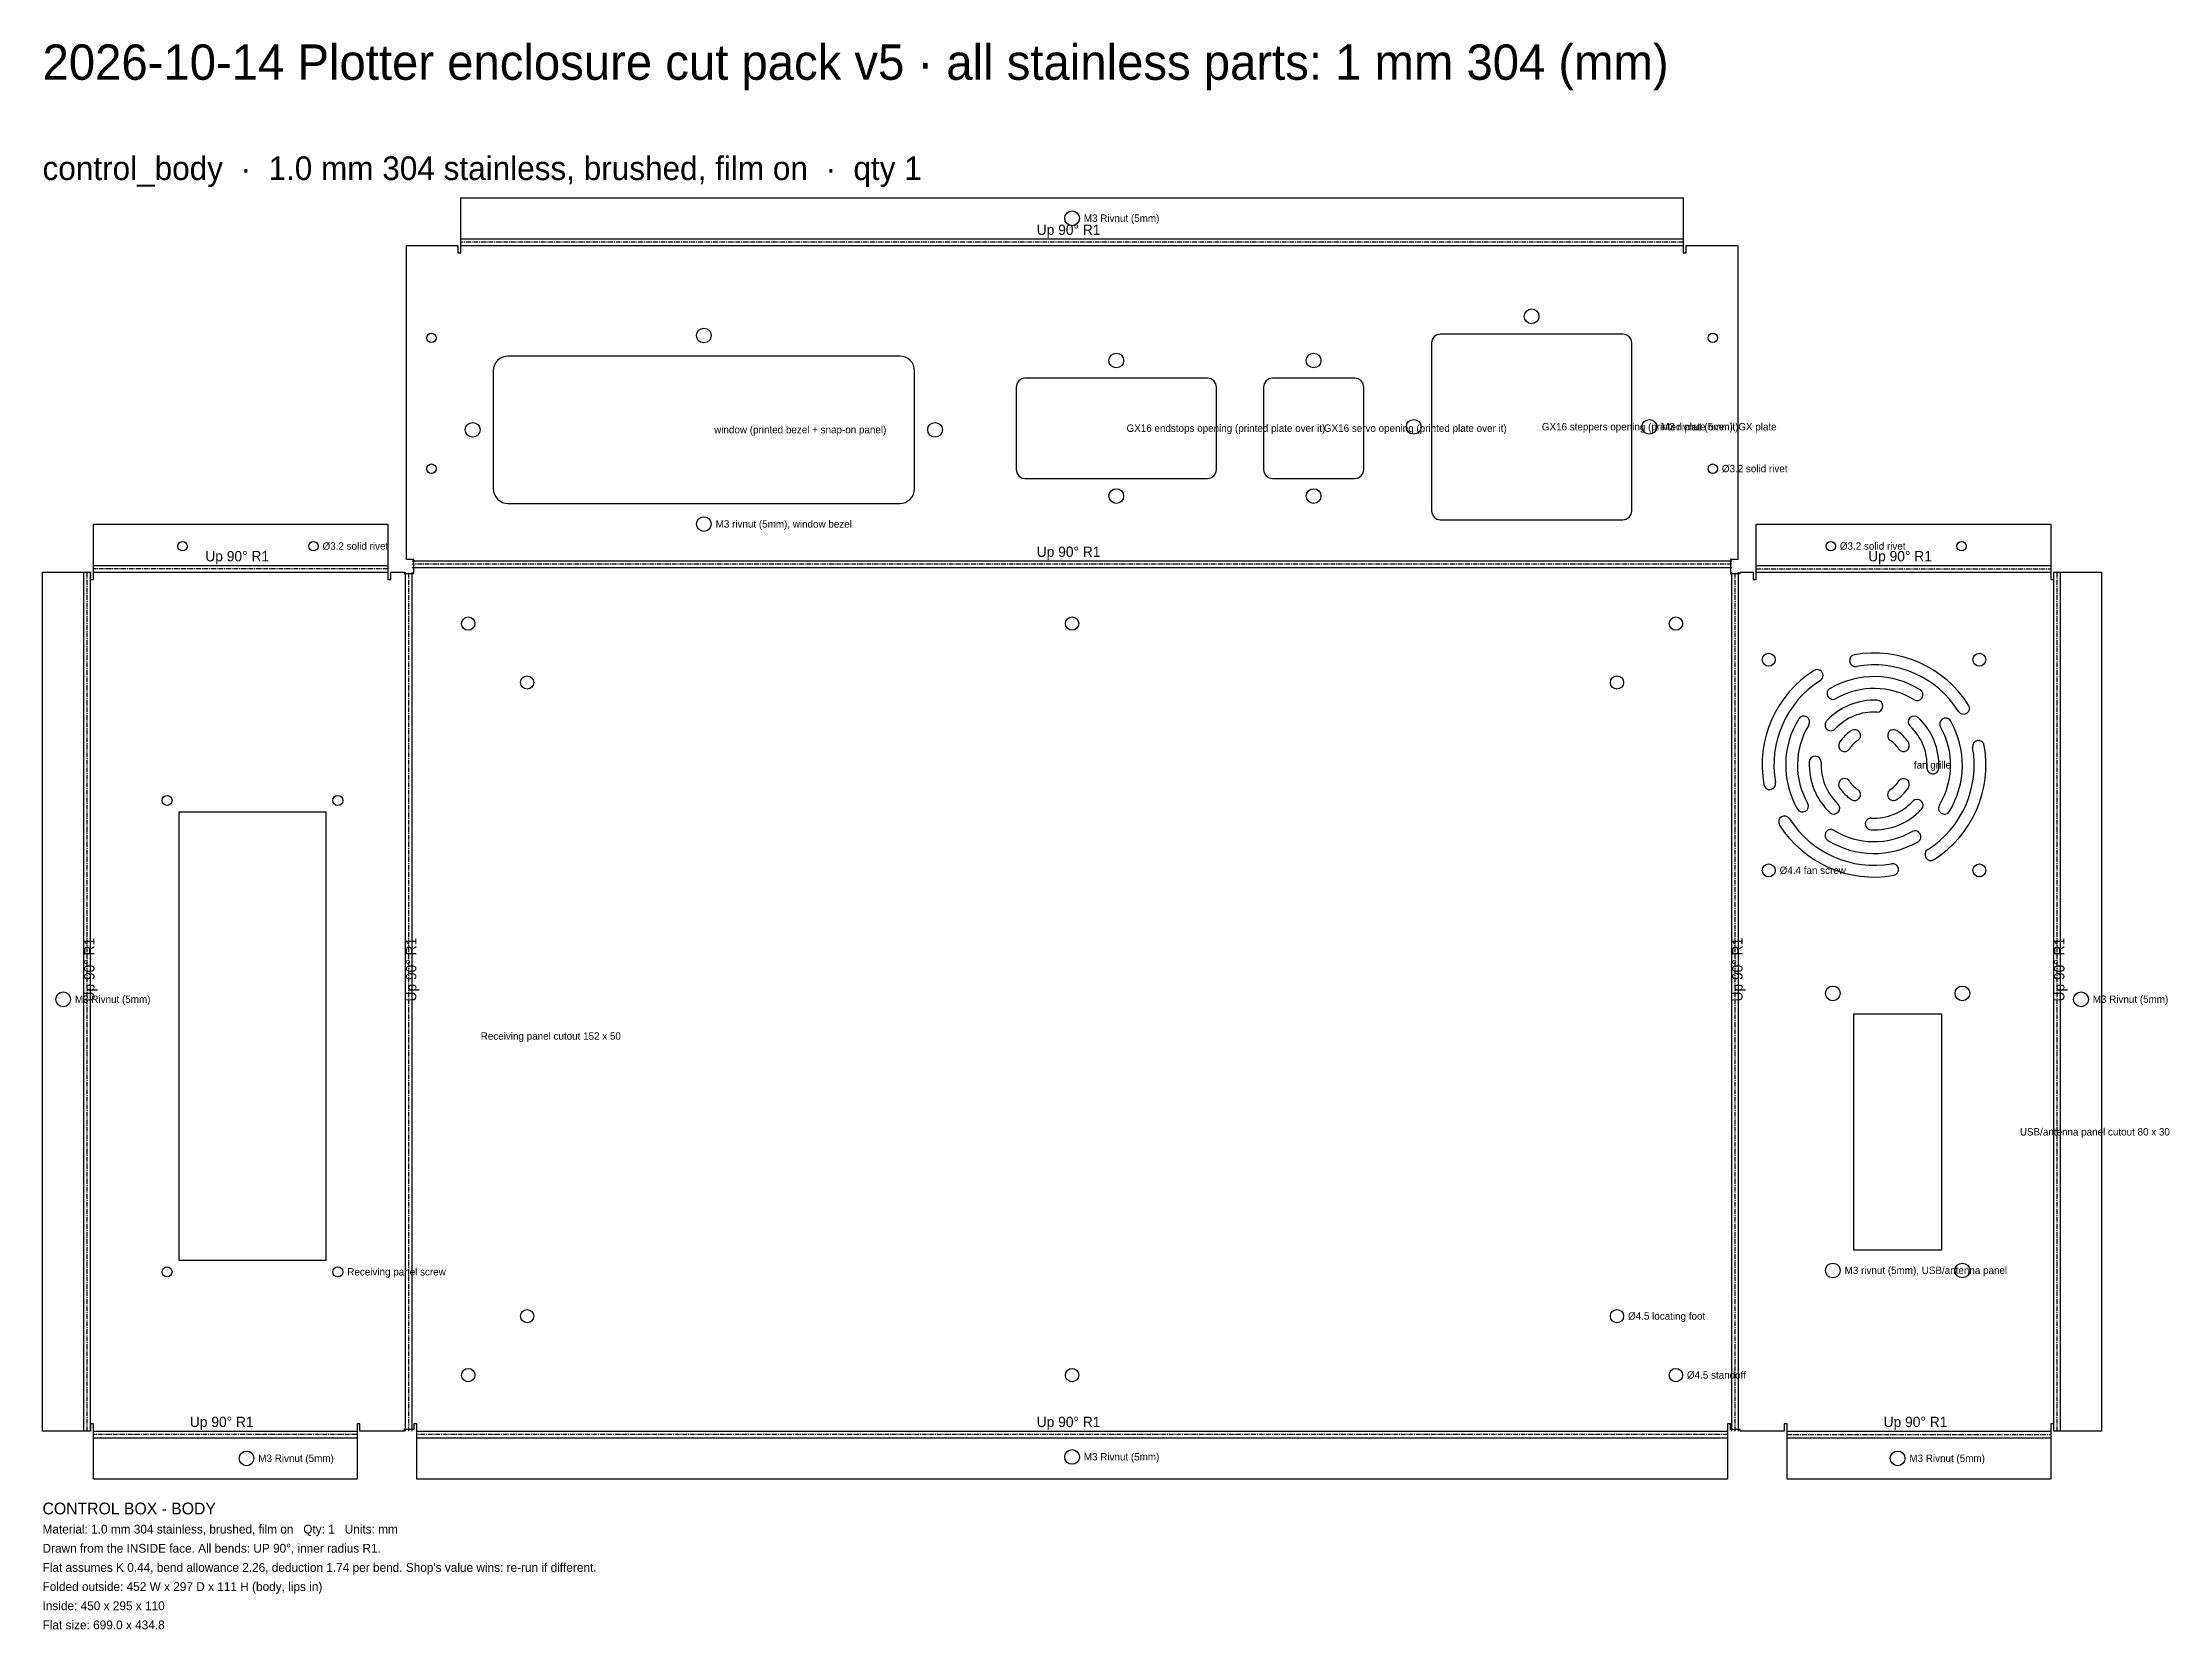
# Model space of a CAD drawing. Header units: millimetres. Extents: x 0 to 1370, y -1092 to 53.
# Drawn here: x 0 to 722, y -486 to 53 of the extents above; entities that cross this region are included whole.
import ezdxf

# ---------------------------------------------------------------- set-up
doc = ezdxf.new("R2010")
doc.units = ezdxf.units.MM
doc.linetypes.add('CENTER2', pattern=[2.541, 1.587, -0.318, 0.318, -0.318])
for name, color, linetype in [('Bend Center', 1, 'CENTER2'), ('Bend Notes', 3, 'CONTINUOUS'), ('Leaders', 5, 'CONTINUOUS'), ('Part Labels', 2, 'Continuous'), ('Title', 7, 'CONTINUOUS'), ('Visible', 7, 'CONTINUOUS'), ('Visible Narrow', 8, 'CONTINUOUS')]:
    doc.layers.add(name, color=color, linetype=linetype)

msp = doc.modelspace()

# ---------------------------------------------------------------- linework, layer by layer
at = {"layer": 'Bend Center'}
for p, q in [((557.02, -15.13), (142.02, -15.13)), ((15.13, -418.52), (15.13, -127.02)), ((117.26, -125.89), (17.26, -125.89)), ((124.39, -418.52), (124.39, -127.02)), ((573.52, -124.39), (125.52, -124.39)), ((574.65, -418.52), (574.65, -127.02)), ((581.79, -125.89), (681.79, -125.89)), ((683.92, -418.52), (683.92, -127.02)), ((106.76, -419.65), (17.26, -419.65)), ((572.02, -419.65), (127.02, -419.65)), ((592.29, -419.65), (681.79, -419.65))]:
    msp.add_line(p, q, dxfattribs=at)
at = {"layer": 'Visible'}
for p, q in [((142.02, -13.5), (142.02, 0)), ((142.02, 0), (557.02, 0)), ((557.02, 0), (557.02, -13.5)), ((142.02, -14), (142.02, -13.5)), ((142.02, -16.26), (142.02, -14)), ((557.02, -13.5), (557.02, -14)), ((557.02, -14), (557.02, -16.26)), ((123.52, -122.76), (123.52, -16.26)), ((123.52, -16.26), (141.02, -16.26)), ((141.02, -16.26), (141.02, -18.76)), ((141.02, -18.76), (142.02, -18.76)), ((142.02, -18.76), (142.02, -16.26)), ((557.02, -16.26), (557.02, -18.76)), ((557.02, -18.76), (558.02, -18.76)), ((558.02, -18.76), (558.02, -16.26)), ((558.02, -16.26), (575.52, -16.26)), ((575.52, -16.26), (575.52, -122.76)), ((471.75, -48.11), (471.52, -49.26)), ((471.52, -49.26), (471.52, -106.26)), ((472.4, -47.14), (471.75, -48.11)), ((473.38, -46.49), (472.4, -47.14)), ((474.52, -46.26), (473.38, -46.49)), ((536.52, -46.26), (474.52, -46.26)), ((537.67, -46.49), (536.52, -46.26)), ((538.65, -47.14), (537.67, -46.49)), ((539.3, -48.11), (538.65, -47.14)), ((539.52, -49.26), (539.3, -48.11)), ((539.52, -106.26), (539.52, -49.26)), ((153.4, -56.85), (153.12, -57.79)), ((153.87, -55.98), (153.4, -56.85)), ((154.49, -55.23), (153.87, -55.98)), ((155.25, -54.6), (154.49, -55.23)), ((156.11, -54.14), (155.25, -54.6)), ((157.05, -53.86), (156.11, -54.14)), ((158.02, -53.76), (157.05, -53.86)), ((291.02, -53.76), (158.02, -53.76)), ((292, -53.86), (291.02, -53.76)), ((292.94, -54.14), (292, -53.86)), ((293.8, -54.6), (292.94, -54.14)), ((294.56, -55.23), (293.8, -54.6)), ((295.18, -55.98), (294.56, -55.23)), ((295.64, -56.85), (295.18, -55.98)), ((295.93, -57.79), (295.64, -56.85)), ((153.12, -57.79), (153.02, -58.76)), ((153.02, -58.76), (153.02, -98.76)), ((296.02, -58.76), (295.93, -57.79)), ((296.02, -98.76), (296.02, -58.76)), ((330.75, -63.11), (330.52, -64.26)), ((330.52, -64.26), (330.52, -92.26)), ((331.4, -62.14), (330.75, -63.11)), ((332.38, -61.49), (331.4, -62.14)), ((333.52, -61.26), (332.38, -61.49)), ((395.52, -61.26), (333.52, -61.26)), ((396.67, -61.49), (395.52, -61.26)), ((397.65, -62.14), (396.67, -61.49)), ((398.3, -63.11), (397.65, -62.14)), ((398.52, -64.26), (398.3, -63.11)), ((398.52, -92.26), (398.52, -64.26)), ((414.75, -63.11), (414.52, -64.26)), ((414.52, -64.26), (414.52, -92.26)), ((415.4, -62.14), (414.75, -63.11)), ((416.38, -61.49), (415.4, -62.14)), ((417.52, -61.26), (416.38, -61.49)), ((445.52, -61.26), (417.52, -61.26)), ((446.67, -61.49), (445.52, -61.26)), ((447.65, -62.14), (446.67, -61.49)), ((448.3, -63.11), (447.65, -62.14)), ((448.52, -64.26), (448.3, -63.11)), ((448.52, -92.26), (448.52, -64.26)), ((330.52, -92.26), (330.75, -93.41)), ((330.75, -93.41), (331.4, -94.38)), ((397.65, -94.38), (398.3, -93.41)), ((398.3, -93.41), (398.52, -92.26)), ((414.52, -92.26), (414.75, -93.41)), ((414.75, -93.41), (415.4, -94.38)), ((447.65, -94.38), (448.3, -93.41)), ((448.3, -93.41), (448.52, -92.26)), ((153.02, -98.76), (153.12, -99.74)), ((153.12, -99.74), (153.4, -100.68)), ((153.4, -100.68), (153.87, -101.54)), ((295.18, -101.54), (295.64, -100.68)), ((295.64, -100.68), (295.93, -99.74)), ((295.93, -99.74), (296.02, -98.76)), ((331.4, -94.38), (332.38, -95.03)), ((332.38, -95.03), (333.52, -95.26)), ((333.52, -95.26), (395.52, -95.26)), ((395.52, -95.26), (396.67, -95.03)), ((396.67, -95.03), (397.65, -94.38)), ((415.4, -94.38), (416.38, -95.03)), ((416.38, -95.03), (417.52, -95.26)), ((417.52, -95.26), (445.52, -95.26)), ((445.52, -95.26), (446.67, -95.03)), ((446.67, -95.03), (447.65, -94.38)), ((153.87, -101.54), (154.49, -102.3)), ((154.49, -102.3), (155.25, -102.92)), ((155.25, -102.92), (156.11, -103.38)), ((156.11, -103.38), (157.05, -103.67)), ((157.05, -103.67), (158.02, -103.76)), ((158.02, -103.76), (291.02, -103.76)), ((291.02, -103.76), (292, -103.67)), ((292, -103.67), (292.94, -103.38)), ((292.94, -103.38), (293.8, -102.92)), ((293.8, -102.92), (294.56, -102.3)), ((294.56, -102.3), (295.18, -101.54)), ((471.52, -106.26), (471.75, -107.41)), ((471.75, -107.41), (472.4, -108.38)), ((538.65, -108.38), (539.3, -107.41)), ((539.3, -107.41), (539.52, -106.26)), ((17.26, -124.26), (17.26, -110.76)), ((17.26, -110.76), (117.26, -110.76)), ((117.26, -110.76), (117.26, -124.26)), ((472.4, -108.38), (473.38, -109.03)), ((473.38, -109.03), (474.52, -109.26)), ((474.52, -109.26), (536.52, -109.26)), ((536.52, -109.26), (537.67, -109.03)), ((537.67, -109.03), (538.65, -108.38)), ((581.79, -124.26), (581.79, -110.76)), ((581.79, -110.76), (681.79, -110.76)), ((681.79, -110.76), (681.79, -124.26)), ((0, -418.52), (0, -127.02)), ((0, -127.02), (14, -127.02)), ((14, -127.02), (16.26, -127.02)), ((16.26, -127.02), (16.26, -129.52)), ((16.26, -129.52), (17.26, -129.52)), ((17.26, -124.76), (17.26, -124.26)), ((17.26, -127.02), (17.26, -124.76)), ((17.26, -129.52), (17.26, -127.02)), ((117.26, -124.26), (117.26, -124.76)), ((117.26, -124.76), (117.26, -127.02)), ((117.26, -127.02), (117.26, -129.52)), ((117.26, -129.52), (118.26, -129.52)), ((118.26, -129.52), (118.26, -127.02)), ((118.26, -127.02), (122.76, -127.02)), ((122.76, -127.02), (122.76, -127.52)), ((122.76, -127.52), (126.02, -127.52)), ((126.02, -122.76), (123.52, -122.76)), ((126.02, -127.52), (126.02, -122.76)), ((575.52, -122.76), (573.02, -122.76)), ((573.02, -122.76), (573.02, -127.52)), ((573.02, -127.52), (576.29, -127.52)), ((576.29, -127.52), (576.29, -127.02)), ((576.29, -127.02), (580.79, -127.02)), ((580.79, -127.02), (580.79, -129.52)), ((580.79, -129.52), (581.79, -129.52)), ((581.79, -124.76), (581.79, -124.26)), ((581.79, -127.02), (581.79, -124.76)), ((581.79, -129.52), (581.79, -127.02)), ((681.79, -124.26), (681.79, -124.76)), ((681.79, -124.76), (681.79, -127.02)), ((681.79, -127.02), (681.79, -129.52)), ((681.79, -129.52), (682.79, -129.52)), ((682.79, -129.52), (682.79, -127.02)), ((682.79, -127.02), (685.05, -127.02)), ((685.05, -127.02), (699.05, -127.02)), ((699.05, -127.02), (699.05, -418.52)), ((96.26, -208.52), (46.26, -208.52)), ((46.26, -208.52), (46.26, -360.52)), ((96.26, -360.52), (96.26, -208.52)), ((644.79, -277.02), (614.79, -277.02)), ((614.79, -277.02), (614.79, -357.02)), ((644.79, -357.02), (644.79, -277.02)), ((46.26, -360.52), (96.26, -360.52)), ((614.79, -357.02), (644.79, -357.02)), ((14, -418.52), (0, -418.52)), ((16.26, -418.52), (14, -418.52)), ((17.26, -416.02), (16.26, -416.02)), ((16.26, -416.02), (16.26, -418.52)), ((17.26, -418.52), (17.26, -416.02)), ((17.26, -420.79), (17.26, -418.52)), ((107.76, -416.02), (106.76, -416.02)), ((106.76, -416.02), (106.76, -418.52)), ((106.76, -418.52), (106.76, -420.79)), ((107.76, -418.52), (107.76, -416.02)), ((122.76, -418.52), (107.76, -418.52)), ((126.02, -418.02), (122.76, -418.02)), ((122.76, -418.02), (122.76, -418.52)), ((127.02, -416.02), (126.02, -416.02)), ((126.02, -416.02), (126.02, -418.02)), ((127.02, -418.52), (127.02, -416.02)), ((127.02, -420.79), (127.02, -418.52)), ((573.02, -416.02), (572.02, -416.02)), ((572.02, -416.02), (572.02, -418.52)), ((572.02, -418.52), (572.02, -420.79)), ((573.02, -418.02), (573.02, -416.02)), ((576.29, -418.02), (573.02, -418.02)), ((576.29, -418.52), (576.29, -418.02)), ((591.29, -418.52), (576.29, -418.52)), ((592.29, -416.02), (591.29, -416.02)), ((591.29, -416.02), (591.29, -418.52)), ((592.29, -418.52), (592.29, -416.02)), ((592.29, -420.79), (592.29, -418.52)), ((682.79, -416.02), (681.79, -416.02)), ((681.79, -416.02), (681.79, -418.52)), ((681.79, -418.52), (681.79, -420.79)), ((682.79, -418.52), (682.79, -416.02)), ((685.05, -418.52), (682.79, -418.52)), ((699.05, -418.52), (685.05, -418.52)), ((17.26, -421.29), (17.26, -420.79)), ((17.26, -434.79), (17.26, -421.29)), ((106.76, -420.79), (106.76, -421.29)), ((106.76, -421.29), (106.76, -434.79)), ((127.02, -421.29), (127.02, -420.79)), ((127.02, -434.79), (127.02, -421.29)), ((572.02, -420.79), (572.02, -421.29)), ((572.02, -421.29), (572.02, -434.79)), ((592.29, -421.29), (592.29, -420.79)), ((592.29, -434.79), (592.29, -421.29)), ((681.79, -420.79), (681.79, -421.29)), ((681.79, -421.29), (681.79, -434.79)), ((106.76, -434.79), (17.26, -434.79)), ((572.02, -434.79), (127.02, -434.79)), ((681.79, -434.79), (592.29, -434.79))]:
    msp.add_line(p, q, dxfattribs=at)
for centre, radius in [((349.52, -7), 2.5), ((505.52, -40.26), 2.5), ((132.02, -47.56), 1.6), ((224.52, -46.76), 2.5), ((567.02, -47.56), 1.6), ((364.52, -55.26), 2.5), ((431.52, -55.26), 2.5), ((146.02, -78.76), 2.5), ((303.02, -78.76), 2.5), ((465.52, -77.76), 2.5), ((545.52, -77.76), 2.5), ((132.02, -91.96), 1.6), ((567.02, -91.96), 1.6), ((364.52, -101.26), 2.5), ((431.52, -101.26), 2.5), ((224.52, -110.76), 2.5), ((47.56, -118.26), 1.6), ((91.96, -118.26), 1.6), ((607.09, -118.26), 1.6), ((651.49, -118.26), 1.6), ((144.52, -144.52), 2.25), ((349.52, -144.52), 2.25), ((554.52, -144.52), 2.25), ((586.04, -156.77), 2.2), ((657.54, -156.77), 2.2), ((164.52, -164.52), 2.25), ((534.52, -164.52), 2.25), ((42.26, -204.52), 1.7), ((100.26, -204.52), 1.7), ((586.04, -228.27), 2.2), ((657.54, -228.27), 2.2), ((7, -272.02), 2.5), ((607.79, -270.02), 2.5), ((651.79, -270.02), 2.5), ((692.05, -272.02), 2.5), ((42.26, -364.52), 1.7), ((100.26, -364.52), 1.7), ((607.79, -364.02), 2.5), ((651.79, -364.02), 2.5), ((164.52, -379.52), 2.25), ((534.52, -379.52), 2.25), ((144.52, -399.52), 2.25), ((349.52, -399.52), 2.25), ((554.52, -399.52), 2.25), ((69.26, -427.79), 2.5), ((349.52, -427.29), 2.5), ((629.79, -427.79), 2.5)]:
    msp.add_circle(centre, radius, dxfattribs=at)
for centre, radius, start, end in [((615.47, -157.08), 2, 100.1042, 280.1042), ((621.79, -192.52), 38, 32.3859, 100.1042), ((621.79, -192.52), 34, 32.3859, 100.1042), ((621.79, -192.52), 38, 122.3859, 190.1042), ((621.79, -192.52), 34, 122.3859, 190.1042), ((602.5, -162.12), 2, 302.3859, 122.3859), ((621.79, -192.52), 30, 58.4873, 119.8394), ((621.79, -192.52), 22, 87.1352, 137.0282), ((607.85, -168.24), 2, 119.8394, 299.8394), ((621.79, -192.52), 26, 58.4873, 119.8394), ((622.79, -172.55), 2, 267.1352, 87.1352), ((636.42, -168.65), 2, 238.4873, 58.4873), ((652.19, -173.24), 2, 212.3859, 32.3859), ((621.79, -192.52), 30, 148.4873, 209.8394), ((621.79, -192.52), 26, 148.4873, 209.8394), ((597.92, -177.89), 2, 328.4873, 148.4873), ((607.15, -178.89), 2, 137.0282, 317.0282), ((621.79, -192.52), 18, 87.1352, 137.0282), ((615.18, -182.51), 2, 303.4225, 123.4225), ((628.4, -182.51), 2, 56.5775, 236.5775), ((635.42, -177.89), 2, 47.0282, 227.0282), ((621.79, -192.52), 18, 357.1352, 47.0282), ((621.79, -192.52), 22, 357.1352, 47.0282), ((621.79, -192.52), 26, 328.4873, 29.8394), ((646.07, -178.59), 2, 29.8394, 209.8394), ((621.79, -192.52), 30, 328.4873, 29.8394), ((611.77, -185.91), 2, 146.5775, 326.5775), ((621.79, -192.52), 14, 123.4225, 146.5775), ((621.79, -192.52), 10, 123.4225, 146.5775), ((621.79, -192.52), 10, 33.4225, 56.5775), ((621.79, -192.52), 14, 33.4225, 56.5775), ((631.8, -185.91), 2, 213.4225, 33.4225), ((621.79, -192.52), 34, 302.3859, 10.1042), ((621.79, -192.52), 38, 302.3859, 10.1042), ((657.23, -186.21), 2, 10.1042, 190.1042), ((621.79, -192.52), 22, 177.1352, 227.0282), ((601.81, -191.52), 2, 357.1352, 177.1352), ((621.79, -192.52), 18, 177.1352, 227.0282), ((641.76, -193.52), 2, 177.1352, 357.1352), ((586.34, -198.84), 2, 190.1042, 10.1042), ((611.77, -199.13), 2, 33.4225, 213.4225), ((621.79, -192.52), 14, 213.4225, 236.5775), ((621.79, -192.52), 10, 213.4225, 236.5775), ((615.18, -202.54), 2, 236.5775, 56.5775), ((628.4, -202.54), 2, 123.4225, 303.4225), ((621.79, -192.52), 10, 303.4225, 326.5775), ((621.79, -192.52), 14, 303.4225, 326.5775), ((631.8, -199.13), 2, 326.5775, 146.5775), ((597.5, -206.46), 2, 209.8394, 29.8394), ((608.15, -207.16), 2, 227.0282, 47.0282), ((621.79, -192.52), 22, 267.1352, 317.0282), ((621.79, -192.52), 18, 267.1352, 317.0282), ((636.42, -206.16), 2, 317.0282, 137.0282), ((645.66, -207.16), 2, 148.4873, 328.4873), ((591.39, -211.81), 2, 32.3859, 212.3859), ((621.79, -192.52), 38, 212.3859, 280.1042), ((621.79, -192.52), 34, 212.3859, 280.1042), ((607.15, -216.39), 2, 58.4873, 238.4873), ((621.79, -192.52), 26, 238.4873, 299.8394), ((620.79, -212.5), 2, 87.1352, 267.1352), ((635.72, -216.81), 2, 299.8394, 119.8394), ((621.79, -192.52), 30, 238.4873, 299.8394), ((641.07, -222.92), 2, 122.3859, 302.3859), ((628.1, -227.97), 2, 280.1042, 100.1042)]:
    msp.add_arc(centre, radius, start, end, dxfattribs=at)
at = {"layer": 'Visible Narrow'}
for p, q in [((142.02, -14), (557.02, -14)), ((142.02, -16.26), (557.02, -16.26)), ((14, -418.52), (14, -127.02)), ((16.26, -418.52), (16.26, -127.02)), ((17.26, -124.76), (117.26, -124.76)), ((17.26, -127.02), (117.26, -127.02)), ((123.26, -418.52), (123.26, -127.02)), ((125.52, -123.26), (573.52, -123.26)), ((125.52, -125.52), (573.52, -125.52)), ((125.52, -418.52), (125.52, -127.02)), ((573.52, -418.52), (573.52, -127.02)), ((575.79, -418.52), (575.79, -127.02)), ((581.79, -124.76), (681.79, -124.76)), ((581.79, -127.02), (681.79, -127.02)), ((682.79, -418.52), (682.79, -127.02)), ((685.05, -418.52), (685.05, -127.02)), ((17.26, -418.52), (106.76, -418.52)), ((127.02, -418.52), (572.02, -418.52)), ((592.29, -418.52), (681.79, -418.52)), ((17.26, -420.79), (106.76, -420.79)), ((127.02, -420.79), (572.02, -420.79)), ((592.29, -420.79), (681.79, -420.79))]:
    msp.add_line(p, q, dxfattribs=at)

# ---------------------------------------------------------------- texts
at = {"layer": 'Bend Notes'}
for p in [(337.52, -12.63), (55.26, -123.39), (337.52, -121.89), (619.79, -123.39), (50.01, -417.15), (337.52, -417.15), (625.04, -417.15)]:
    msp.add_text('Up 90%%D R1', height=3.5, dxfattribs=at).set_placement(p)
for p in [(17.63, -272.77), (126.89, -272.77), (577.15, -272.77), (686.42, -272.77)]:
    msp.add_text('Up 90%%D R1', height=3.5, rotation=90, dxfattribs=at).set_placement(p)
at = {"layer": 'Leaders'}
for s, p in [('M3 Rivnut (5mm)', (353.52, -8.2)), ('window (printed bezel + snap-on panel)', (228.02, -79.96)), ('GX16 endstops opening (printed plate over it)', (368.02, -79.46)), ('GX16 servo opening (printed plate over it)', (435.02, -79.46)), ('GX16 steppers opening (printed plate over it)', (509.02, -78.96)), ('M3 rivnut (5mm), GX plate', (549.52, -78.96)), ('%%c3.2 solid rivet', (570.12, -93.16)), ('M3 rivnut (5mm), window bezel', (228.52, -111.96)), ('%%c3.2 solid rivet', (95.06, -119.46)), ('%%c3.2 solid rivet', (610.19, -119.46)), ('fan grille', (635.29, -193.72)), ('%%c4.4 fan screw', (589.74, -229.47)), ('M3 Rivnut (5mm)', (11, -273.22)), ('M3 Rivnut (5mm)', (696.05, -273.22)), ('Receiving panel cutout 152 x 50', (148.76, -285.72)), ('USB/antenna panel cutout 80 x 30', (671.29, -318.22)), ('Receiving panel screw', (103.46, -365.72)), ('M3 rivnut (5mm), USB/antenna panel', (611.79, -365.22)), ('%%c4.5 locating foot', (538.27, -380.72)), ('%%c4.5 standoff', (558.27, -400.72)), ('M3 Rivnut (5mm)', (353.52, -428.49)), ('M3 Rivnut (5mm)', (73.26, -428.99)), ('M3 Rivnut (5mm)', (633.79, -428.99))]:
    msp.add_text(s, height=2.5, dxfattribs=at).set_placement(p)
at = {"layer": 'Part Labels'}
for s, height, p in [('2026-10-14 Plotter enclosure cut pack v5 · all stainless parts: 1 mm 304 (mm)', 12, (0, 40)), ('control_body  ·  1.0 mm 304 stainless, brushed, film on  ·  qty 1', 8, (0, 6))]:
    msp.add_text(s, height=height, dxfattribs=at).set_placement(p)
at = {"layer": 'Title'}
for s, height, p in [('CONTROL BOX - BODY', 4, (0, -446.79)), ('Material: 1.0 mm 304 stainless, brushed, film on   Qty: 1   Units: mm', 3, (0, -453.29)), ('Drawn from the INSIDE face. All bends: UP 90%%D, inner radius R1.', 3, (0, -459.79)), ("Flat assumes K 0.44, bend allowance 2.26, deduction 1.74 per bend. Shop's value wins: re-run if different.", 3, (0, -466.29)), ('Folded outside: 452 W x 297 D x 111 H (body, lips in)', 3, (0, -472.79)), ('Inside: 450 x 295 x 110', 3, (0, -479.29)), ('Flat size: 699.0 x 434.8', 3, (0, -485.79))]:
    msp.add_text(s, height=height, dxfattribs=at).set_placement(p)

doc.saveas('drawing.dxf')
